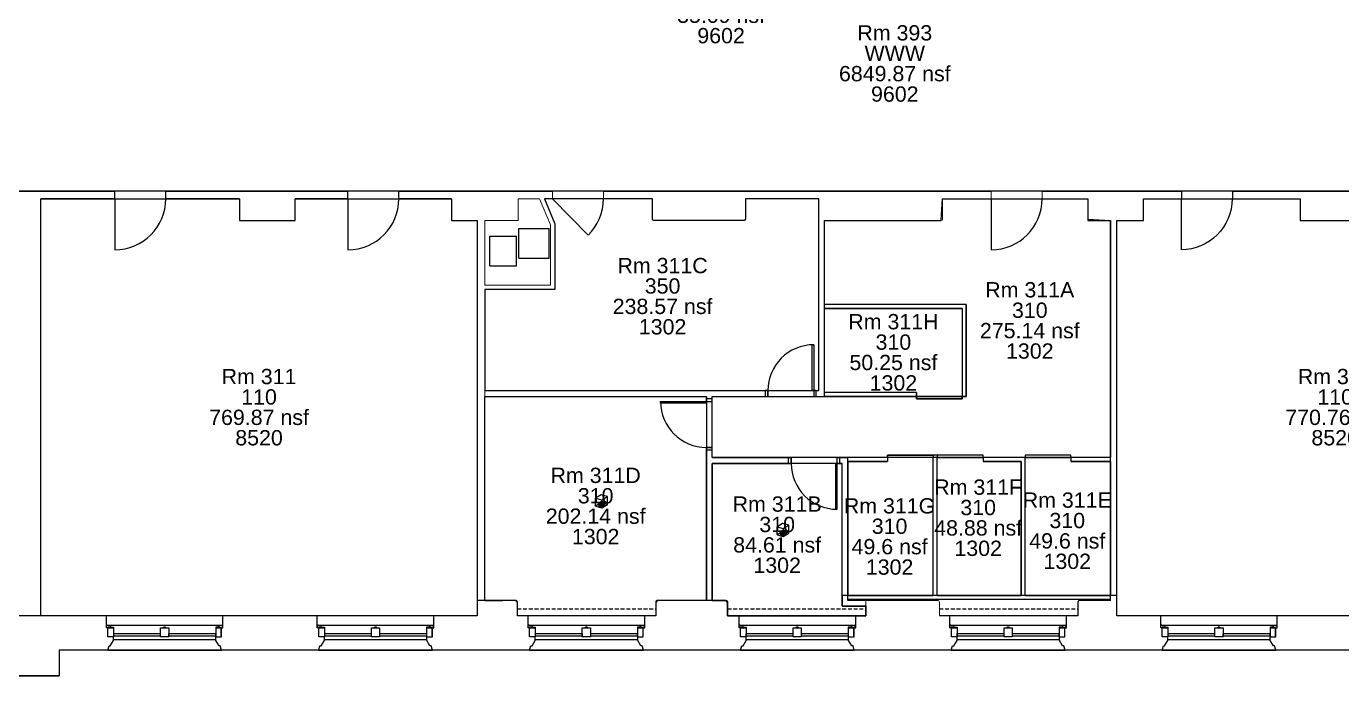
# Model space of a CAD drawing. Header units: inches. Extents: x -4320 to 3948, y 668 to 3074.
# Drawn here: x 1538 to 2570, y 677 to 1186 of the extents above; entities that cross this region are included whole.
import ezdxf

# ---------------------------------------------------------------- set-up
doc = ezdxf.new("R2010")
doc.units = ezdxf.units.IN
doc.header["$LTSCALE"] = 48
doc.header["$MEASUREMENT"] = 0
doc.linetypes.add('HIDDEN2', pattern=[0.1875, 0.125, -0.0625])
doc.layers.get('0').update_dxf_attribs({"linetype": 'CONTINUOUS'})
for name, color, linetype in [('A-DOOR-NEW', 7, 'CONTINUOUS'), ('A-FURN', 7, 'CONTINUOUS'), ('A-WALL-FULL', 7, 'CONTINUOUS'), ('B-AREA-ASRM', 7, 'CONTINUOUS'), ('BACKGRN', 7, 'CONTINUOUS'), ('DOORS', 7, 'CONTINUOUS'), ('M-EXST', 7, 'CONTINUOUS'), ('triGrossAreaLayer', 7, 'CONTINUOUS'), ('triHiddenItemLayer', 7, 'CONTINUOUS'), ('triLabelLayer', 7, 'CONTINUOUS'), ('triMeasuredGrossAreaLayer', 7, 'CONTINUOUS'), ('triSpaceLayer', 7, 'CONTINUOUS'), ('WNDW', 7, 'CONTINUOUS')]:
    doc.layers.add(name, color=color, linetype=linetype)
doc.layers.add('A-WALL-EXST', color=7, linetype='CONTINUOUS', lineweight=9)
doc.styles.add('SIMPLEX', font='SIMPLEX')

# ---------------------------------------------------------------- blocks, each defined once
blk = doc.blocks.new('MUL')
for p, q in [((-1.1, 7.1), (-1.1, 9.2)), ((4.4, 7.1), (-1.1, 7.1)), ((-0.1, 8.5), (1.4, 8.5)), ((1.4, 8.5), (1.4, 8.3)), ((2.5, 7.7), (2.5, 7.6)), ((2.5, 7.6), (4.4, 7.6)), ((4.4, 7.6), (4.4, 7.1))]:
    blk.add_line(p, q)
blk.add_lwpolyline([(0, 0), (0, 7), (4.4, 7), (4.4, 0)], close=True)
for centre, radius, start, end in [((-0.9, 8.4), 0.796, 2.6497, 104.9077), ((1.4, 7.7), 0.61, 26.6521, 89.7021), ((2.4, 8.2), 0.509, 208.9058, 273.9499)]:
    blk.add_arc(centre, radius, start, end)
blk = doc.blocks.new('CEN-MUL')
for p, q in [((-1.2, 7.1), (-1.2, 7)), ((-1.2, 7), (1.2, 7)), ((-0.2, 7.9), (-0.2, 7.7)), ((-0.2, 7.9), (0.2, 7.9)), ((0.2, 7.9), (0.2, 7.7)), ((1.2, 7.1), (1.2, 7))]:
    blk.add_line(p, q)
blk.add_lwpolyline([(-3.2, 0), (-3.2, 7), (3.2, 7), (3.2, 0)], close=True)
for centre, radius, start, end in [((-1.2, 7.7), 0.509, 266.0501, 331.0942), ((-0.2, 7.1), 0.61, 90.2979, 153.3479), ((0.2, 7.1), 0.61, 26.6521, 89.7021), ((1.2, 7.7), 0.509, 208.9058, 273.9499)]:
    blk.add_arc(centre, radius, start, end)
blk = doc.blocks.new('WIN-7-5')
at = {"layer": 'WNDW'}
for p, q in [((-90.1, 2.2), (1.1, 2.2)), ((-84.6, -9), (-4.4, -9))]:
    blk.add_line(p, q, dxfattribs=at)
for points in [[(-84.4, -6.5), (-84.4, -4.4), (-47.9, -4.4), (-47.9, -6.5)], [(-41.1, -6.5), (-41.1, -4.4), (-4.6, -4.4), (-4.6, -6.5)]]:
    blk.add_lwpolyline(points, close=True, dxfattribs=at)
for name, p in [('MUL', (-89, -7)), ('CEN-MUL', (-44.5, -7))]:
    blk.add_blockref(name, p, dxfattribs=at)
at = {"layer": 'WNDW', "xscale": -1}
blk.add_blockref('MUL', (0, -7), dxfattribs=at)
blk = doc.blocks.new('DR40')
blk.add_line((0, 0), (0, 40))
blk.add_arc((0, 0), 40, 90, 180)
blk = doc.blocks.new('DL40')
blk.add_line((0, 0), (0, 40))
blk.add_arc((0, 0), 40, 0, 90)
blk = doc.blocks.new('TRGA_TriRefBlock')
h = blk.add_hatch(color=4)
h.dxf.hatch_style = 1
h.paths.add_polyline_path([(4.8, 1.8), (2.4, 2.5), (2.4, -0.6), (4.8, -1.3)])
h.paths.add_polyline_path([(7, 3.1), (4.8, 1.8), (4.8, -1.3), (7, 0)])
h.paths.add_polyline_path([(7, 3.1), (4.8, 3.7), (4.8, 1.8)])
h.paths.add_polyline_path([(4.8, 3.7), (4.6, 3.7), (2.4, 2.5), (4.8, 1.8)])
for points in [[(0, 0), (4.8, -1.3), (9.2, 1.2), (9.2, 7.5), (4.3, 8.8), (0, 6.3), (4.8, 5), (9.2, 7.5)], [(0, 0), (0, 6.3)], [(2.4, 1.4), (0, 0)], [(2.4, 2.5), (2.4, -0.6), (4.8, -1.3), (4.8, 1.8), (7, 3.1), (7, 0), (4.8, -1.3)], [(2.4, 2.5), (2.4, -0.6)], [(4.8, 5), (4.8, -1.3)], [(7, 3.1), (7, 0)], [(9.2, 1.2), (7, 1.8)]]:
    blk.add_lwpolyline(points)
blk.add_lwpolyline([(2.4, 2.5), (4.8, 1.8), (7, 3.1), (4.6, 3.7)], close=True)

msp = doc.modelspace()

# ---------------------------------------------------------------- linework, layer by layer
at = {"linetype": 'Continuous'}
for p, q in [((1951.1, 1050.6), (1979, 1022)), ((2295.3, 1050.6), (2295.3, 1010.6))]:
    msp.add_line(p, q, dxfattribs=at)
for points in [[(1602.2, 696.6), (1603.2, 700.1), (1604.2, 700.1), (1606.7, 704.1), (1606.7, 707.1), (1602.3, 707.1), (1602.3, 714.1), (1601.1, 714.1), (1601.1, 723.6)], [(1691.5, 696.6), (1690.5, 700.1), (1689.5, 700.1), (1687, 704.1), (1687, 707.1), (1691.4, 707.1), (1691.4, 714.1), (1692.6, 714.1), (1692.6, 723.6)], [(1767.7, 696.6), (1768.7, 700.1), (1769.7, 700.1), (1772.2, 704.1), (1772.2, 707.1), (1767.8, 707.1), (1767.8, 714.1), (1766.6, 714.1), (1766.6, 723.6)], [(1857, 696.6), (1856, 700.1), (1855, 700.1), (1852.5, 704.1), (1852.5, 707.1), (1856.9, 707.1), (1856.9, 714.1), (1858.1, 714.1), (1858.1, 723.6)], [(1933.1, 696.6), (1934.1, 700.1), (1935.1, 700.1), (1937.6, 704.1), (1937.6, 707.1), (1933.2, 707.1), (1933.2, 714.1), (1932, 714.1), (1932, 723.6)], [(2022.5, 696.6), (2021.5, 700.1), (2020.5, 700.1), (2018, 704.1), (2018, 707.1), (2022.4, 707.1), (2022.4, 714.1), (2023.5, 714.1), (2023.5, 723.6)], [(2098.6, 696.6), (2099.6, 700.1), (2100.6, 700.1), (2103.1, 704.1), (2103.1, 707.1), (2098.6, 707.1), (2098.6, 714.1), (2097.5, 714.1), (2097.5, 723.6)], [(2187.9, 696.6), (2186.9, 700.1), (2185.9, 700.1), (2183.4, 704.1), (2183.4, 707.1), (2187.8, 707.1), (2187.8, 714.1), (2189, 714.1), (2189, 723.6)], [(2264, 696.6), (2265, 700.1), (2266, 700.1), (2268.5, 704.1), (2268.5, 707.1), (2264.1, 707.1), (2264.1, 714.1), (2262.9, 714.1), (2262.9, 723.6)], [(2353.3, 696.6), (2352.3, 700.1), (2351.3, 700.1), (2348.8, 704.1), (2348.8, 707.1), (2353.2, 707.1), (2353.2, 714.1), (2354.4, 714.1), (2354.4, 723.6)], [(2429.4, 696.6), (2430.4, 700.1), (2431.4, 700.1), (2433.9, 704.1), (2433.9, 707.1), (2429.5, 707.1), (2429.5, 714.1), (2428.3, 714.1), (2428.3, 723.6)], [(2518.7, 696.6), (2517.7, 700.1), (2516.7, 700.1), (2514.2, 704.1), (2514.2, 707.1), (2518.7, 707.1), (2518.7, 714.1), (2519.8, 714.1), (2519.8, 723.6)]]:
    msp.add_lwpolyline(points)
for centre, start in [((1951.1, 1050.6), 314.264), ((2295.3, 1050.6), 270)]:
    msp.add_arc(centre, 40, start, 0, dxfattribs=at)
at = {"layer": 'A-DOOR-NEW'}
for points in [[(2156.1, 936.1), (2156.1, 900.1), (2154.8, 900.1), (2154.8, 936.1)], [(2120.1, 895.6), (2120.1, 900.1), (2118.1, 900.1), (2118.1, 895.6)], [(2158.1, 895.6), (2158.1, 900.1), (2156.1, 900.1), (2156.1, 895.6)], [(2035.9, 891.6), (2071.9, 891.6), (2071.9, 890.4), (2035.9, 890.4)], [(2076.4, 893.6), (2071.9, 893.6), (2071.9, 891.6), (2076.4, 891.6)], [(2076.4, 855.6), (2071.9, 855.6), (2071.9, 853.6), (2076.4, 853.6)], [(2138.4, 847.6), (2138.4, 843.1), (2136.4, 843.1), (2136.4, 847.6)], [(2176.4, 847.6), (2176.4, 843.1), (2174.4, 843.1), (2174.4, 847.6)], [(2174.4, 807.1), (2174.4, 843.1), (2173.1, 843.1), (2173.1, 807.1)]]:
    msp.add_lwpolyline(points, close=True, dxfattribs=at)
for centre, start, end in [((2156.1, 900.1), 90, 180), ((2071.9, 891.6), 180, 270), ((2174.4, 843.1), 180, 270)]:
    msp.add_arc(centre, 36, start, end, dxfattribs=at)
at = {"layer": 'A-FURN'}
for p, q in [((2272.6, 964.6), (2272.6, 895.6)), ((2275.6, 967.6), (2275.6, 895.6)), ((2236.6, 898.6), (2236.6, 895.6)), ((2275.6, 895.6), (2272.6, 895.6)), ((2213.9, 847.6), (2182.9, 847.6)), ((2213.9, 847.6), (2213.9, 844.6)), ((2252.9, 847.6), (2249.9, 847.6)), ((2249.9, 739.6), (2249.9, 847.6)), ((2321.9, 847.6), (2252.9, 847.6)), ((2252.9, 739.6), (2252.9, 847.6)), ((2288.9, 847.6), (2288.9, 844.6)), ((2388.9, 847.6), (2321.9, 847.6)), ((2321.9, 739.6), (2321.9, 847.6)), ((2357.9, 847.6), (2357.9, 844.6)), ((2182.9, 844.6), (2213.9, 844.6)), ((2318.9, 844.6), (2288.9, 844.6)), ((2318.9, 739.6), (2318.9, 844.6)), ((2388.9, 844.6), (2357.9, 844.6)), ((2249.9, 739.6), (2182.9, 739.6)), ((2182.9, 736.6), (2388.9, 736.6)), ((2252.9, 739.6), (2318.9, 739.6)), ((2321.9, 739.6), (2388.9, 739.6))]:
    msp.add_line(p, q, dxfattribs=at)
for points in [[(2275.6, 967.6), (2164.6, 967.6)], [(2272.6, 964.6), (2164.6, 964.6)], [(2236.6, 898.6), (2164.6, 898.6)], [(2236.6, 895.6), (2164.6, 895.6)]]:
    msp.add_lwpolyline(points, dxfattribs=at)
for points in [[(2272.6, 895.6), (2272.6, 893.6), (2236.6, 893.6), (2236.6, 895.6)], [(2213.9, 847.6), (2213.9, 849.6), (2249.9, 849.6), (2249.9, 847.6)], [(2288.9, 847.6), (2288.9, 849.6), (2252.9, 849.6), (2252.9, 847.6)], [(2357.9, 847.6), (2357.9, 849.6), (2321.9, 849.6), (2321.9, 847.6)]]:
    msp.add_lwpolyline(points, close=True, dxfattribs=at)
at = {"layer": 'A-WALL-EXST'}
for p, q in [((1951.1, 1056.6), (1951.1, 1050.6)), ((1991.1, 1056.6), (1991.1, 1050.6)), ((2295.3, 1050.6), (2295.3, 1056.6)), ((2335.3, 1050.6), (2335.3, 1056.6)), ((1924.2, 1050.6), (1924.2, 1033.6)), ((1941, 1050.6), (1949.6, 1030.1)), ((1944.8, 1050.6), (1953.1, 1030.9)), ((1991.1, 1050.6), (2029.6, 1050.6)), ((2029.6, 1050.6), (2029.6, 1034.6)), ((2102.5, 1034.6), (2102.5, 1050.6)), ((2102.5, 1050.6), (2160.1, 1050.6)), ((2257.2, 1034.6), (2257.2, 1050.6)), ((2257.2, 1050.6), (2295.3, 1050.6)), ((2335.3, 1050.6), (2371.2, 1050.6)), ((2371.2, 1050.6), (2371.2, 1034.6)), ((1924.2, 1033.6), (1898.1, 1033.6)), ((2030.6, 1033.6), (2101.5, 1033.6)), ((2164.6, 1033.6), (2256.2, 1033.6)), ((2372.2, 1033.6), (2388.9, 1033.6)), ((1949.6, 982.9), (1949.6, 1030.1)), ((1953.1, 979.4), (1953.1, 1030.9)), ((1898.1, 982.9), (1949.6, 982.9)), ((1898.1, 735.6), (1898.1, 979.4)), ((1898.1, 979.4), (1953.1, 979.4)), ((1898.1, 735.6), (1922.1, 735.6)), ((1923.6, 734.1), (1923.6, 723.6)), ((2032.1, 734.1), (2032.1, 723.6)), ((2087, 735.6), (2033.6, 735.6)), ((2088.5, 723.6), (2088.5, 734.1)), ((2196.9, 723.6), (2196.9, 734.1)), ((2198.4, 735.6), (2253.2, 735.6)), ((2254.7, 734.1), (2254.7, 723.6))]:
    msp.add_line(p, q, dxfattribs=at)
at = {"layer": 'A-WALL-EXST', "linetype": 'Continuous'}
for p, q in [((1924.2, 1050.6), (1941, 1050.6)), ((1944.8, 1050.6), (1951.1, 1050.6)), ((1898.1, 982.9), (1898.1, 1033.6))]:
    msp.add_line(p, q, dxfattribs=at)
at = {"layer": 'A-WALL-EXST'}
for centre, radius, start, end in [((2030.6, 1034.6), 1, 180, 270), ((2101.5, 1034.6), 1, 270, 0), ((2256.2, 1034.6), 1, 270, 0), ((1922.1, 734.1), 1.5, 0, 90), ((2033.6, 734.1), 1.5, 90, 180), ((2087, 734.1), 1.5, 0, 90), ((2198.4, 734.1), 1.5, 90, 180), ((2253.2, 734.1), 1.5, 0, 90)]:
    msp.add_arc(centre, radius, start, end, dxfattribs=at)
at = {"layer": 'A-WALL-FULL'}
for p, q in [((2160.1, 900.1), (2160.1, 1050.6)), ((2164.6, 895.6), (2164.6, 1033.6)), ((1898.1, 900.1), (2120.1, 900.1)), ((2120.1, 900.1), (2120.1, 895.6)), ((2156.1, 900.1), (2160.1, 900.1)), ((2156.1, 900.1), (2156.1, 895.6)), ((1898.1, 895.6), (2071.9, 895.6)), ((2071.9, 891.6), (2071.9, 895.6)), ((2071.9, 891.6), (2076.4, 891.6)), ((2076.4, 891.6), (2076.4, 895.6)), ((2076.4, 895.6), (2120.1, 895.6)), ((2156.1, 895.6), (2164.6, 895.6)), ((2071.9, 735.6), (2071.9, 855.6)), ((2071.9, 855.6), (2076.4, 855.6)), ((2076.4, 847.6), (2076.4, 855.6)), ((2076.4, 847.6), (2138.4, 847.6)), ((2138.4, 843.1), (2138.4, 847.6)), ((2174.4, 847.6), (2182.9, 847.6)), ((2174.4, 843.1), (2174.4, 847.6)), ((2182.9, 735.6), (2182.9, 847.6)), ((2076.4, 735.6), (2076.4, 843.1)), ((2076.4, 843.1), (2138.4, 843.1)), ((2174.4, 843.1), (2178.4, 843.1)), ((2178.4, 731.1), (2178.4, 843.1)), ((2198.4, 735.6), (2182.9, 735.6)), ((2196.9, 731.1), (2178.4, 731.1))]:
    msp.add_line(p, q, dxfattribs=at)
at = {"layer": 'B-AREA-ASRM', "linetype": 'Continuous'}
for p, q in [((1549.7, 723.6), (1549.7, 1050.6)), ((1705.7, 1050.6), (1705.7, 1033.6)), ((1749.2, 1033.6), (1749.2, 1050.6)), ((1871.9, 1050.6), (1871.9, 1033.6)), ((1705.7, 1033.6), (1749.2, 1033.6))]:
    msp.add_line(p, q, dxfattribs=at)
at = {"layer": 'BACKGRN'}
for p, q in [((1408.1, 1056.6), (1607.7, 1056.6)), ((1607.7, 1050.6), (1607.7, 1056.6)), ((1647.7, 1056.6), (1790.6, 1056.6)), ((1647.7, 1050.6), (1647.7, 1056.6)), ((1790.6, 1050.6), (1790.6, 1056.6)), ((1830.6, 1056.6), (1951.1, 1056.6)), ((1830.6, 1050.6), (1830.6, 1056.6)), ((1991.1, 1056.6), (2295.3, 1056.6)), ((2335.3, 1056.6), (2444.9, 1056.6)), ((2444.9, 1050.6), (2444.9, 1056.6)), ((2484.9, 1050.6), (2484.9, 1056.6)), ((2484.9, 1056.6), (2638.9, 1056.6)), ((1607.7, 1050.6), (1549.7, 1050.6)), ((1705.7, 1050.6), (1647.7, 1050.6)), ((1790.6, 1050.6), (1749.2, 1050.6)), ((1871.9, 1050.6), (1830.6, 1050.6)), ((2335.3, 1050.6), (2371.2, 1050.6)), ((2371.2, 1050.6), (2371.2, 1033.6)), ((2414.7, 1033.6), (2414.7, 1050.6)), ((2414.7, 1050.6), (2444.9, 1050.6)), ((2484.9, 1050.6), (2537.7, 1050.6)), ((2537.7, 1050.6), (2537.7, 1033.6)), ((1871.9, 1033.6), (1892.1, 1033.6)), ((1892.1, 1033.6), (1892.1, 723.6)), ((2371.2, 1033.6), (2388.9, 1033.6)), ((2388.9, 978.6), (2388.9, 1033.6)), ((2393.9, 1033.6), (2414.7, 1033.6)), ((2393.9, 723.6), (2393.9, 1033.6)), ((2537.7, 1033.6), (2581.2, 1033.6)), ((2388.9, 735.6), (2388.9, 978.6)), ((1898.1, 735.6), (1912.1, 735.6)), ((2363.4, 734.1), (2363.4, 723.6)), ((2388.9, 735.6), (2364.9, 735.6)), ((1601.1, 723.6), (1549.7, 723.6)), ((1766.6, 723.6), (1692.6, 723.6)), ((1892.1, 723.6), (1858.1, 723.6)), ((1932, 723.6), (1923.6, 723.6)), ((2032.1, 723.6), (2023.5, 723.6)), ((2097.5, 723.6), (2088.5, 723.6)), ((2196.9, 723.6), (2189, 723.6)), ((2262.9, 723.6), (2254.7, 723.6)), ((2363.4, 723.6), (2354.4, 723.6)), ((2428.3, 723.6), (2393.9, 723.6)), ((2593.8, 723.6), (2519.8, 723.6)), ((1602.2, 696.6), (1564.2, 696.6)), ((1564.2, 696.6), (1564.2, 676.6)), ((1767.7, 696.6), (1691.5, 696.6)), ((1933.1, 696.6), (1857, 696.6)), ((2098.6, 696.6), (2022.5, 696.6)), ((2264, 696.6), (2187.9, 696.6)), ((2429.4, 696.6), (2353.3, 696.6)), ((2594.8, 696.6), (2518.7, 696.6)), ((1484.7, 676.6), (1564.2, 676.6))]:
    msp.add_line(p, q, dxfattribs=at)
msp.add_arc((2364.9, 734.1), 1.5, 90, 180, dxfattribs=at)
at = {"layer": 'M-EXST', "linetype": 'Continuous'}
for p, q in [((1924.8, 1003.9), (1924.8, 1027.2)), ((1924.8, 1027.2), (1948.6, 1027.2)), ((1948.6, 1003.9), (1948.6, 1027.2)), ((1902.1, 997.9), (1902.1, 1021.2)), ((1902.1, 1021.2), (1922.8, 1021.2)), ((1922.8, 997.9), (1922.8, 1021.2)), ((1924.8, 1003.9), (1948.6, 1003.9)), ((1902.1, 997.9), (1922.8, 997.9))]:
    msp.add_line(p, q, dxfattribs=at)
at = {"layer": 'M-EXST', "linetype": 'HIDDEN2', "ltscale": 0.5}
for p, q in [((1923.6, 729.1), (2032.1, 729.1)), ((2088.5, 729.1), (2197, 729.1)), ((2254.7, 729.1), (2363.2, 729.1))]:
    msp.add_line(p, q, dxfattribs=at)
at = {"layer": 'triGrossAreaLayer', "linetype": 'Continuous'}
msp.add_lwpolyline([(2722.2, 696.6), (1564.2, 696.6), (1564.2, 676.6), (1210.2, 676.6)], dxfattribs=at)
at = {"layer": 'triMeasuredGrossAreaLayer', "linetype": 'Continuous'}
msp.add_lwpolyline([(2768.6, 723.6), (2393.9, 723.6), (2393.9, 739.6), (2182.9, 739.6), (2178.4, 739.6), (2178.4, 731.1), (2196.9, 731.1), (2196.9, 723.6), (2088.5, 723.6), (2088.5, 734.1), (2087, 735.6), (2033.6, 735.6), (2032.1, 734.1), (2032.1, 723.6), (1923.6, 723.6), (1923.6, 734.1), (1922.1, 735.6), (1892.1, 735.6), (1892.1, 723.6), (1517.7, 723.6)], dxfattribs=at)
at = {"layer": 'triSpaceLayer', "linetype": 'Continuous'}
msp.add_lwpolyline([(3604.2, 1056.6), (2444.9, 1056.6), (1607.7, 1056.6), (791.3, 1056.6)], dxfattribs=at)
for points in [[(1549.7, 1050.6), (1705.7, 1050.6), (1705.7, 1033.6), (1749.2, 1033.6), (1749.2, 1050.6), (1871.9, 1050.6), (1871.9, 1033.6), (1892.1, 1033.6), (1892.1, 723.6), (1549.7, 723.6)], [(2164.6, 1033.6), (2256.2, 1033.6), (2257.2, 1050.6), (2371.2, 1050.6), (2371.2, 1034.6), (2388.9, 1033.6), (2388.9, 847.6), (2357.9, 847.6), (2357.9, 849.6), (2321.9, 849.6), (2321.9, 847.6), (2288.9, 847.6), (2288.9, 849.6), (2213.9, 849.6), (2213.9, 847.6), (2076.4, 847.6), (2076.4, 895.6), (2236.6, 895.6), (2236.6, 893.6), (2272.6, 893.6), (2272.6, 895.6), (2275.6, 895.6), (2275.6, 967.6), (2164.6, 967.6)], [(2414.7, 1050.6), (2537.7, 1050.6), (2537.7, 1033.6), (2581.2, 1033.6), (2581.2, 1050.6), (2736.6, 1050.6), (2736.6, 723.6), (2393.9, 723.6), (2393.9, 1033.6), (2414.7, 1033.6), (2414.7, 1050.6)], [(2164.6, 964.6), (2272.6, 964.6), (2272.6, 895.6), (2236.6, 895.6), (2236.6, 898.6), (2164.6, 898.6)], [(2182.9, 844.6), (2182.9, 739.6), (2249.9, 739.6), (2249.9, 847.6), (2213.9, 847.6), (2213.9, 844.6)], [(2252.9, 847.6), (2288.9, 847.6), (2288.9, 844.6), (2318.9, 844.6), (2318.9, 739.6), (2252.9, 739.6)], [(2321.9, 847.6), (2357.9, 847.6), (2357.9, 844.6), (2388.9, 844.6), (2388.9, 739.6), (2321.9, 739.6)]]:
    msp.add_lwpolyline(points, close=True, dxfattribs=at)
at = {"layer": 'triSpaceLayer'}
for points in [[(2102.5, 1050.6), (2102.5, 1034.6, -0.414214), (2101.5, 1033.6), (2030.6, 1033.6, -0.414214), (2029.6, 1034.6), (2029.6, 1050.6), (1944.8, 1050.6), (1953.1, 1030.9), (1953.1, 979.4), (1898.1, 979.4), (1898.1, 900.1), (2160.1, 900.1), (2160.1, 1050.6)], [(2071.9, 895.6), (2071.9, 735.6), (2033.6, 735.6, 0.414214), (2032.1, 734.1), (2032.1, 723.6), (1923.6, 723.6), (1923.6, 734.1, 0.414214), (1922.1, 735.6), (1898.1, 735.6), (1898.1, 895.6)], [(2076.4, 735.6), (2087, 735.6, -0.414214), (2088.5, 734.1), (2088.5, 723.6), (2196.9, 723.6), (2196.9, 731.1), (2178.4, 731.1), (2178.4, 843.1), (2076.4, 843.1)]]:
    msp.add_lwpolyline(points, format="xyb", close=True, dxfattribs=at)
at = {"layer": 'WNDW'}
for p, q in [((1692.6, 723.6), (1601.1, 723.6)), ((1858.1, 723.6), (1766.6, 723.6)), ((2023.5, 723.6), (1932, 723.6)), ((2189, 723.6), (2097.5, 723.6)), ((2354.4, 723.6), (2262.9, 723.6)), ((2519.8, 723.6), (2428.3, 723.6)), ((1602.2, 696.6), (1691.5, 696.6)), ((1767.7, 696.6), (1857, 696.6)), ((1933.1, 696.6), (2022.5, 696.6)), ((2098.6, 696.6), (2187.9, 696.6)), ((2264, 696.6), (2353.3, 696.6)), ((2429.4, 696.6), (2518.7, 696.6))]:
    msp.add_line(p, q, dxfattribs=at)

# ---------------------------------------------------------------- block references
at = {"layer": 'DOORS', "rotation": 180}
for p in [(1607.7, 1050.6), (1790.6, 1050.6)]:
    msp.add_blockref('DR40', p, dxfattribs=at)
at = {"layer": 'DOORS', "xscale": -1, "rotation": 180}
msp.add_blockref('DL40', (2444.3, 1050.6), dxfattribs=at)
at = {"layer": 'triHiddenItemLayer', "linetype": 'Continuous'}
for p in [(1985, 809.6), (2127.4, 787.1), (2127.4, 787.1)]:
    msp.add_blockref('TRGA_TriRefBlock', p, dxfattribs=at)
at = {"layer": 'WNDW'}
for p in [(1691.3, 714.1), (1856.8, 714.1), (2022.2, 714.1), (2187.6, 714.1), (2353.1, 714.1), (2518.5, 714.1)]:
    msp.add_blockref('WIN-7-5', p, dxfattribs=at)

# ---------------------------------------------------------------- texts
at = {"layer": 'triLabelLayer', "color": 7, "linetype": 'Continuous', "char_height": 9, "attachment_point": 5, "line_spacing_factor": 0.8, "style": 'SIMPLEX'}
for s, insert in [('{\\fSansSerif;\\H12;Rm 314}{\\fSansSerif;\\H12;\\PYYY}{\\fSansSerif;\\H12;\\P35.09 nsf}{\\fSansSerif;\\H12;\\P9602}', (2083.4, 1202.4)), ('{\\fSansSerif;\\H12;Rm 393}{\\fSansSerif;\\H12;\\PWWW}{\\fSansSerif;\\H12;\\P6849.87 nsf}{\\fSansSerif;\\H12;\\P9602}', (2219.7, 1156.6)), ('{\\fSansSerif;\\H12;Rm 311C}{\\fSansSerif;\\H12;\\P350}{\\fSansSerif;\\H12;\\P238.57 nsf}{\\fSansSerif;\\H12;\\P1302}', (2037.5, 974.1)), ('{\\fSansSerif;\\H12;Rm 311A}{\\fSansSerif;\\H12;\\P310}{\\fSansSerif;\\H12;\\P275.14 nsf}{\\fSansSerif;\\H12;\\P1302}', (2325.6, 955.1)), ('{\\fSansSerif;\\H12;Rm 311H}{\\fSansSerif;\\H12;\\P310}{\\fSansSerif;\\H12;\\P50.25 nsf}{\\fSansSerif;\\H12;\\P1302}', (2218.6, 930.1)), ('{\\fSansSerif;\\H12;Rm 311}{\\fSansSerif;\\H12;\\P110}{\\fSansSerif;\\H12;\\P769.87 nsf}{\\fSansSerif;\\H12;\\P8520}', (1720.9, 887.1)), ('{\\fSansSerif;\\H12;Rm 313}{\\fSansSerif;\\H12;\\P110}{\\fSansSerif;\\H12;\\P770.76 nsf}{\\fSansSerif;\\H12;\\P8520}', (2565.2, 887.1)), ('{\\fSansSerif;\\H12;Rm 311D}{\\fSansSerif;\\H12;\\P310}{\\fSansSerif;\\H12;\\P202.14 nsf}{\\fSansSerif;\\H12;\\P1302}', (1985, 809.6)), ('{\\fSansSerif;\\H12;Rm 311F}{\\fSansSerif;\\H12;\\P310}{\\fSansSerif;\\H12;\\P48.88 nsf}{\\fSansSerif;\\H12;\\P1302}', (2285.1, 800.4)), ('{\\fSansSerif;\\H12;Rm 311B}{\\fSansSerif;\\H12;\\P310}{\\fSansSerif;\\H12;\\P84.61 nsf}{\\fSansSerif;\\H12;\\P1302}', (2127.4, 787.1)), ('{\\fSansSerif;\\H12;Rm 311G}{\\fSansSerif;\\H12;\\P310}{\\fSansSerif;\\H12;\\P49.6 nsf}{\\fSansSerif;\\H12;\\P1302}', (2215.6, 785.7)), ('{\\fSansSerif;\\H12;Rm 311E}{\\fSansSerif;\\H12;\\P310}{\\fSansSerif;\\H12;\\P49.6 nsf}{\\fSansSerif;\\H12;\\P1302}', (2355, 790.2))]:
    msp.add_mtext(s, dxfattribs=dict(at, insert=insert))
at = {"layer": 'triLabelLayer', "color": 7, "linetype": 'Continuous', "char_height": 9, "attachment_point": 5, "style": 'SIMPLEX'}
for insert in [(1985, 809.6), (2127.4, 787.1), (2127.4, 787.1)]:
    msp.add_mtext('{\\fSansSerif;\\H0.01;}', dxfattribs=dict(at, insert=insert))

doc.saveas('drawing.dxf')
